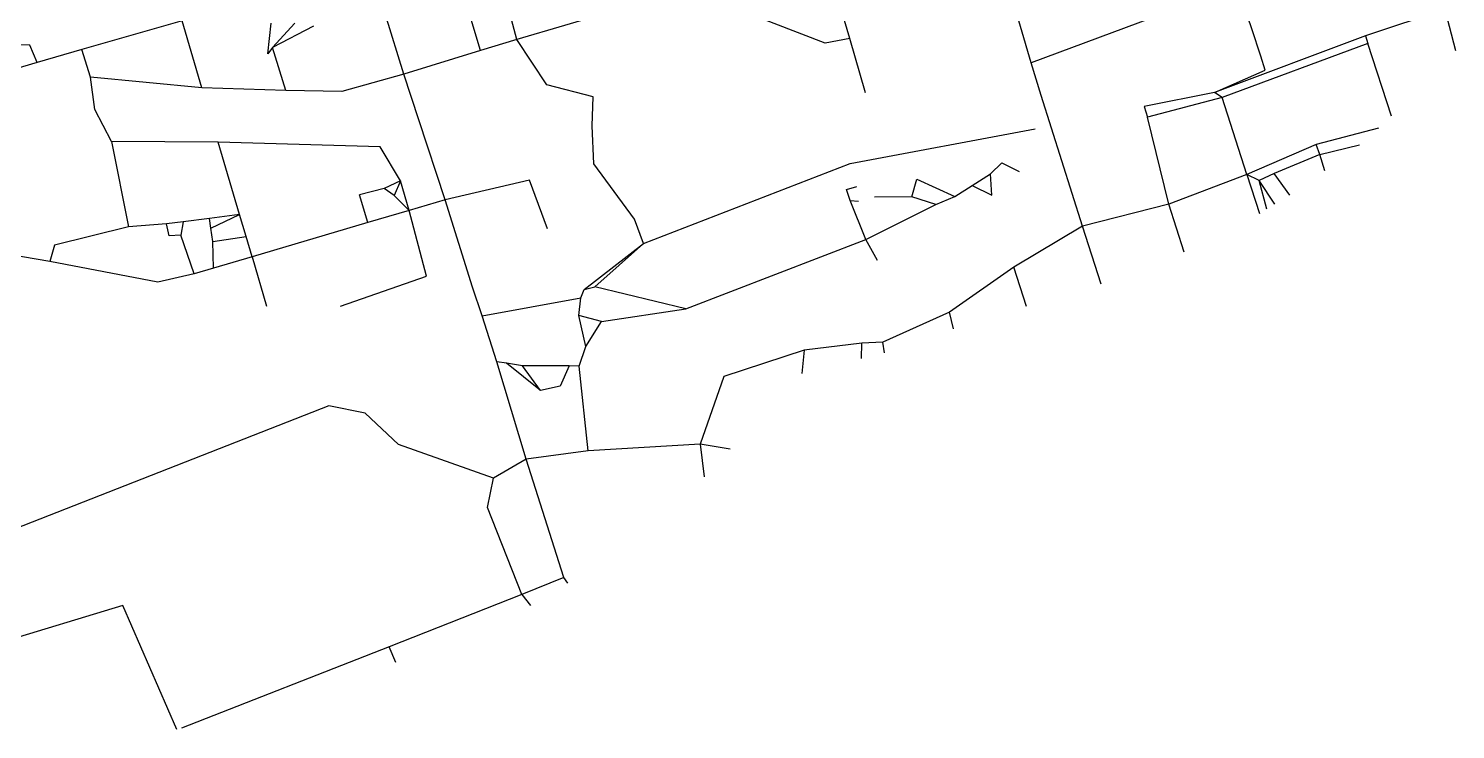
# Model space of a CAD drawing. Header units: metres. Extents: x 625818 to 629728, y 4832262 to 4834982.
# Drawn here: x 627641 to 629484, y 4832354 to 4833259 of the extents above; entities that cross this region are included whole.
import ezdxf

# ---------------------------------------------------------------- set-up
doc = ezdxf.new("R2010")
doc.units = ezdxf.units.M

msp = doc.modelspace()

# ---------------------------------------------------------------- linework, layer by layer
at = {"layer": 'ROADS'}
for points in [[(628701.8, 4833246.2), (628670.1, 4833240), (628538.1, 4833290.8), (628529.1, 4833321.1)], [(628224.6, 4833230.7), (628202.2, 4833305.5)], [(629221.1, 4833258.3), (629205.1, 4833305.2), (629140.1, 4833280.2), (629144.6, 4833292)], [(628271.7, 4833244.6), (628259.8, 4833290.1)], [(628456.4, 4833299.3), (628271.7, 4833244.6)], [(628936.2, 4833214.5), (628910.5, 4833301.7)], [(629144.6, 4833292), (628936.2, 4833214.5)], [(627839.4, 4833268.6), (627709.6, 4833231.7)], [(627864.9, 4833182.1), (627839.4, 4833268.6)], [(627956.2, 4833234.4), (627949.9, 4833226.2), (627954.3, 4833265.8)], [(627984.9, 4833265.9), (627956.2, 4833234.4)], [(628125.8, 4833199.9), (628102, 4833276.5)], [(628701.8, 4833246.2), (628691.5, 4833280.8)], [(629470.3, 4833283.6), (629368, 4833249.5)], [(629470.3, 4833283.6), (629484.2, 4833230.3)], [(628008.9, 4833262.1), (627956.2, 4833234.4)], [(629368, 4833249.5), (629173, 4833176.1)], [(629232.9, 4833223.1), (629221.1, 4833258.3)], [(629368, 4833249.5), (629371.2, 4833239.6)], [(627652, 4833214.8), (627642.5, 4833237.2), (627363.2, 4833245.3)], [(627709.6, 4833231.7), (627652, 4833214.8)], [(627720.9, 4833195.9), (627709.6, 4833231.7)], [(627973.2, 4833179), (627956.2, 4833234.4)], [(628224.6, 4833230.7), (628125.8, 4833199.9)], [(628271.7, 4833244.6), (628224.6, 4833230.7)], [(628369, 4833133.3), (628370.1, 4833170.5), (628310.5, 4833186.1), (628271.7, 4833244.6)], [(628722.1, 4833176), (628701.8, 4833246.2)], [(629371.2, 4833239.6), (629182.9, 4833169.6)], [(629401.6, 4833145.5), (629371.2, 4833239.6)], [(627652, 4833214.8), (627474.2, 4833162.5)], [(628949.2, 4833172.5), (628936.2, 4833214.5)], [(629173, 4833176.1), (629238.5, 4833205), (629232.9, 4833223.1)], [(627726.5, 4833154.4), (627720.9, 4833195.9)], [(627864.9, 4833182.1), (627720.9, 4833195.9)], [(628125.8, 4833199.9), (628045.8, 4833177.4), (627973.2, 4833179)], [(628145.2, 4833140.8), (628125.8, 4833199.9)], [(627973.2, 4833179), (627864.9, 4833182.1)], [(629173, 4833176.1), (629082.2, 4833158), (629086.6, 4833144.5)], [(629182.9, 4833169.6), (629173, 4833176.1)], [(629002.6, 4833003.5), (628949.2, 4833172.5)], [(629182.9, 4833169.6), (629086.6, 4833144.5)], [(629214.7, 4833070.3), (629182.9, 4833169.6)], [(627747.9, 4833113), (627726.5, 4833154.4)], [(628178.9, 4833037.5), (628145.2, 4833140.8)], [(629113.9, 4833031.9), (629086.6, 4833144.5)], [(628423.6, 4833012.6), (628371.3, 4833084.2), (628369, 4833133.3)], [(628435.5, 4832981.2), (628702.3, 4833084.5), (628941.3, 4833129.5)], [(629385, 4833130.4), (629304.3, 4833109)], [(627747.9, 4833113), (627769.9, 4833002.7)], [(627885.7, 4833112.1), (627747.9, 4833113)], [(627913.5, 4833018.8), (627885.7, 4833112.1)], [(628121.4, 4833062.4), (628095.1, 4833106.1), (627885.7, 4833112.1)], [(629304.3, 4833109), (629214.7, 4833070.3)], [(629309, 4833096), (629304.3, 4833109)], [(629309, 4833096), (629360.4, 4833108.8)], [(628883.7, 4833071.3), (628898.3, 4833085.6), (628920.8, 4833074.3)], [(629309, 4833096), (629250.1, 4833071.7)], [(629315.3, 4833075), (629309, 4833096)], [(628311.5, 4833000), (628288.1, 4833063), (628178.9, 4833037.5)], [(628781.9, 4833041.4), (628788.5, 4833064.2), (628837.5, 4833041.8)], [(628859.9, 4833056.2), (628885.1, 4833043.7), (628883.7, 4833071.3)], [(628859.9, 4833056.2), (628883.7, 4833071.3)], [(629214.7, 4833070.3), (629113.9, 4833031.9)], [(629214.7, 4833070.3), (629230.9, 4833019.9)], [(629230.8, 4833062.7), (629214.7, 4833070.3)], [(629250.1, 4833071.7), (629230.8, 4833062.7)], [(629270.1, 4833043.6), (629250.1, 4833071.7)], [(628100.4, 4833052.2), (628068.3, 4833044.3)], [(628121.4, 4833062.4), (628100.4, 4833052.2)], [(628113.1, 4833043.3), (628100.4, 4833052.2)], [(628121.4, 4833062.4), (628113.1, 4833043.3)], [(628132.8, 4833024), (628121.4, 4833062.4)], [(628702.2, 4833036.6), (628697.4, 4833051.2), (628710.9, 4833054.9)], [(628837.5, 4833041.8), (628859.9, 4833056.2)], [(629240.7, 4833025.8), (629230.8, 4833062.7)], [(629251, 4833032), (629230.8, 4833062.7)], [(628079.2, 4833008.3), (628068.3, 4833044.3)], [(628132.8, 4833024), (628113.1, 4833043.3)], [(628178.9, 4833037.5), (628132.8, 4833024)], [(628214.6, 4832924.9), (628178.9, 4833037.5)], [(628722.4, 4832986.5), (628702.2, 4833036.6)], [(628702.2, 4833036.6), (628713, 4833035.8)], [(628722.4, 4832986.5), (628813, 4833031.5)], [(628781.9, 4833041.4), (628733.9, 4833041.3)], [(628813, 4833031.5), (628781.9, 4833041.4)], [(628813, 4833031.5), (628837.5, 4833041.8)], [(629113.9, 4833031.9), (629002.6, 4833003.5)], [(629133.8, 4832969.9), (629113.9, 4833031.9)], [(627840.6, 4833009.3), (627819, 4833006.5)], [(627840.6, 4833009.3), (627837.5, 4832992.1)], [(627874.8, 4833013.7), (627840.6, 4833009.3)], [(627913.5, 4833018.8), (627874.8, 4833013.7)], [(627876.6, 4833001.1), (627874.8, 4833013.7)], [(627876.6, 4833001.1), (627913.5, 4833018.8)], [(627922, 4832990.2), (627913.5, 4833018.8)], [(628079.2, 4833008.3), (627929.7, 4832964.2)], [(628043.8, 4832900.5), (628154.9, 4832939.1), (628132.8, 4833024)], [(628132.8, 4833024), (628079.2, 4833008.3)], [(628435.5, 4832981.2), (628423.6, 4833012.6)], [(627769.9, 4833002.7), (627674.5, 4832979.3), (627668.6, 4832958.1)], [(627819, 4833006.5), (627769.9, 4833002.7)], [(627837.5, 4832992.1), (627822.4, 4832991.1), (627819, 4833006.5)], [(627854.8, 4832942.2), (627837.5, 4832992.1)], [(627879.1, 4832983.7), (627876.6, 4833001.1)], [(627879.1, 4832983.7), (627922, 4832990.2)], [(627929.7, 4832964.2), (627922, 4832990.2)], [(629002.6, 4833003.5), (628913.8, 4832950.5)], [(629026.6, 4832928.8), (629002.6, 4833003.5)], [(627879.7, 4832949.5), (627879.1, 4832983.7)], [(628358.7, 4832922), (628435.5, 4832981.2)], [(628372.3, 4832925.4), (628435.5, 4832981.2)], [(628489.9, 4832896.7), (628722.4, 4832986.5)], [(628737.4, 4832959.1), (628722.4, 4832986.5)], [(627668.6, 4832958.1), (627597.5, 4832970), (627478.7, 4832936.6)], [(627854.8, 4832942.2), (627808.1, 4832931.5), (627668.6, 4832958.1)], [(627929.7, 4832964.2), (627879.7, 4832949.5)], [(627929.7, 4832964.2), (627948.2, 4832900.5)], [(627879.7, 4832949.5), (627854.8, 4832942.2)], [(628913.8, 4832950.5), (628830.7, 4832892.7)], [(628930, 4832900.1), (628913.8, 4832950.5)], [(628227, 4832887.9), (628214.6, 4832924.9)], [(628354.4, 4832911.2), (628358.7, 4832922)], [(628358.7, 4832922), (628372.3, 4832925.4)], [(628489.9, 4832896.7), (628372.3, 4832925.4)], [(628227, 4832887.9), (628354.4, 4832911.2)], [(628351.7, 4832888.4), (628354.4, 4832911.2)], [(628245.8, 4832828.6), (628227, 4832887.9)], [(628360.8, 4832848.4), (628351.7, 4832888.4)], [(628380.9, 4832880.5), (628351.7, 4832888.4)], [(628360.8, 4832848.4), (628380.9, 4832880.5)], [(628380.9, 4832880.5), (628489.9, 4832896.7)], [(628830.7, 4832892.7), (628744.3, 4832854)], [(628835.7, 4832871.1), (628830.7, 4832892.7)], [(628352.2, 4832822.9), (628360.8, 4832848.4)], [(628642.7, 4832843.5), (628538.9, 4832809.7), (628508.4, 4832722.2)], [(628642.7, 4832843.5), (628639.7, 4832813.4)], [(628717.4, 4832852.6), (628642.7, 4832843.5)], [(628717.1, 4832832.8), (628717.4, 4832852.6)], [(628744.3, 4832854), (628717.4, 4832852.6)], [(628746.5, 4832840.2), (628744.3, 4832854)], [(628283.6, 4832702.6), (628245.8, 4832828.6)], [(628258.3, 4832826.6), (628245.8, 4832828.6)], [(628302.3, 4832791.4), (628258.3, 4832826.6)], [(628278.9, 4832823.1), (628258.3, 4832826.6)], [(628339.3, 4832823.2), (628278.9, 4832823.1)], [(628302.3, 4832791.4), (628278.9, 4832823.1)], [(628339.3, 4832823.2), (628327.8, 4832797.1), (628302.3, 4832791.4)], [(628352.2, 4832822.9), (628339.3, 4832823.2)], [(628363.9, 4832713.5), (628352.2, 4832822.9)], [(628241.6, 4832678.2), (628118.8, 4832721.8), (628075.8, 4832762.3), (628028.8, 4832771.6), (627557.5, 4832586.9)], [(628363.9, 4832713.5), (628283.6, 4832702.6)], [(628508.4, 4832722.2), (628363.9, 4832713.5)], [(628508.4, 4832722.2), (628513.5, 4832679.9)], [(628547.1, 4832715.8), (628508.4, 4832722.2)], [(628283.6, 4832702.6), (628241.6, 4832678.2)], [(628332.6, 4832550.1), (628283.6, 4832702.6)], [(628278.2, 4832528.2), (628234, 4832640.2), (628241.6, 4832678.2)], [(628332.6, 4832550.1), (628278.2, 4832528.2)], [(628337.5, 4832542.8), (628332.6, 4832550.1)], [(627832.5, 4832353.7), (627762.7, 4832513.6), (627603.6, 4832465.4)], [(628278.2, 4832528.2), (628106.6, 4832460.3)], [(628278.2, 4832528.2), (628289.3, 4832513.8)], [(628106.6, 4832460.3), (627838.3, 4832355.5)], [(628115.2, 4832440), (628106.6, 4832460.3)]]:
    msp.add_lwpolyline(points, dxfattribs=at)

doc.saveas('drawing.dxf')
